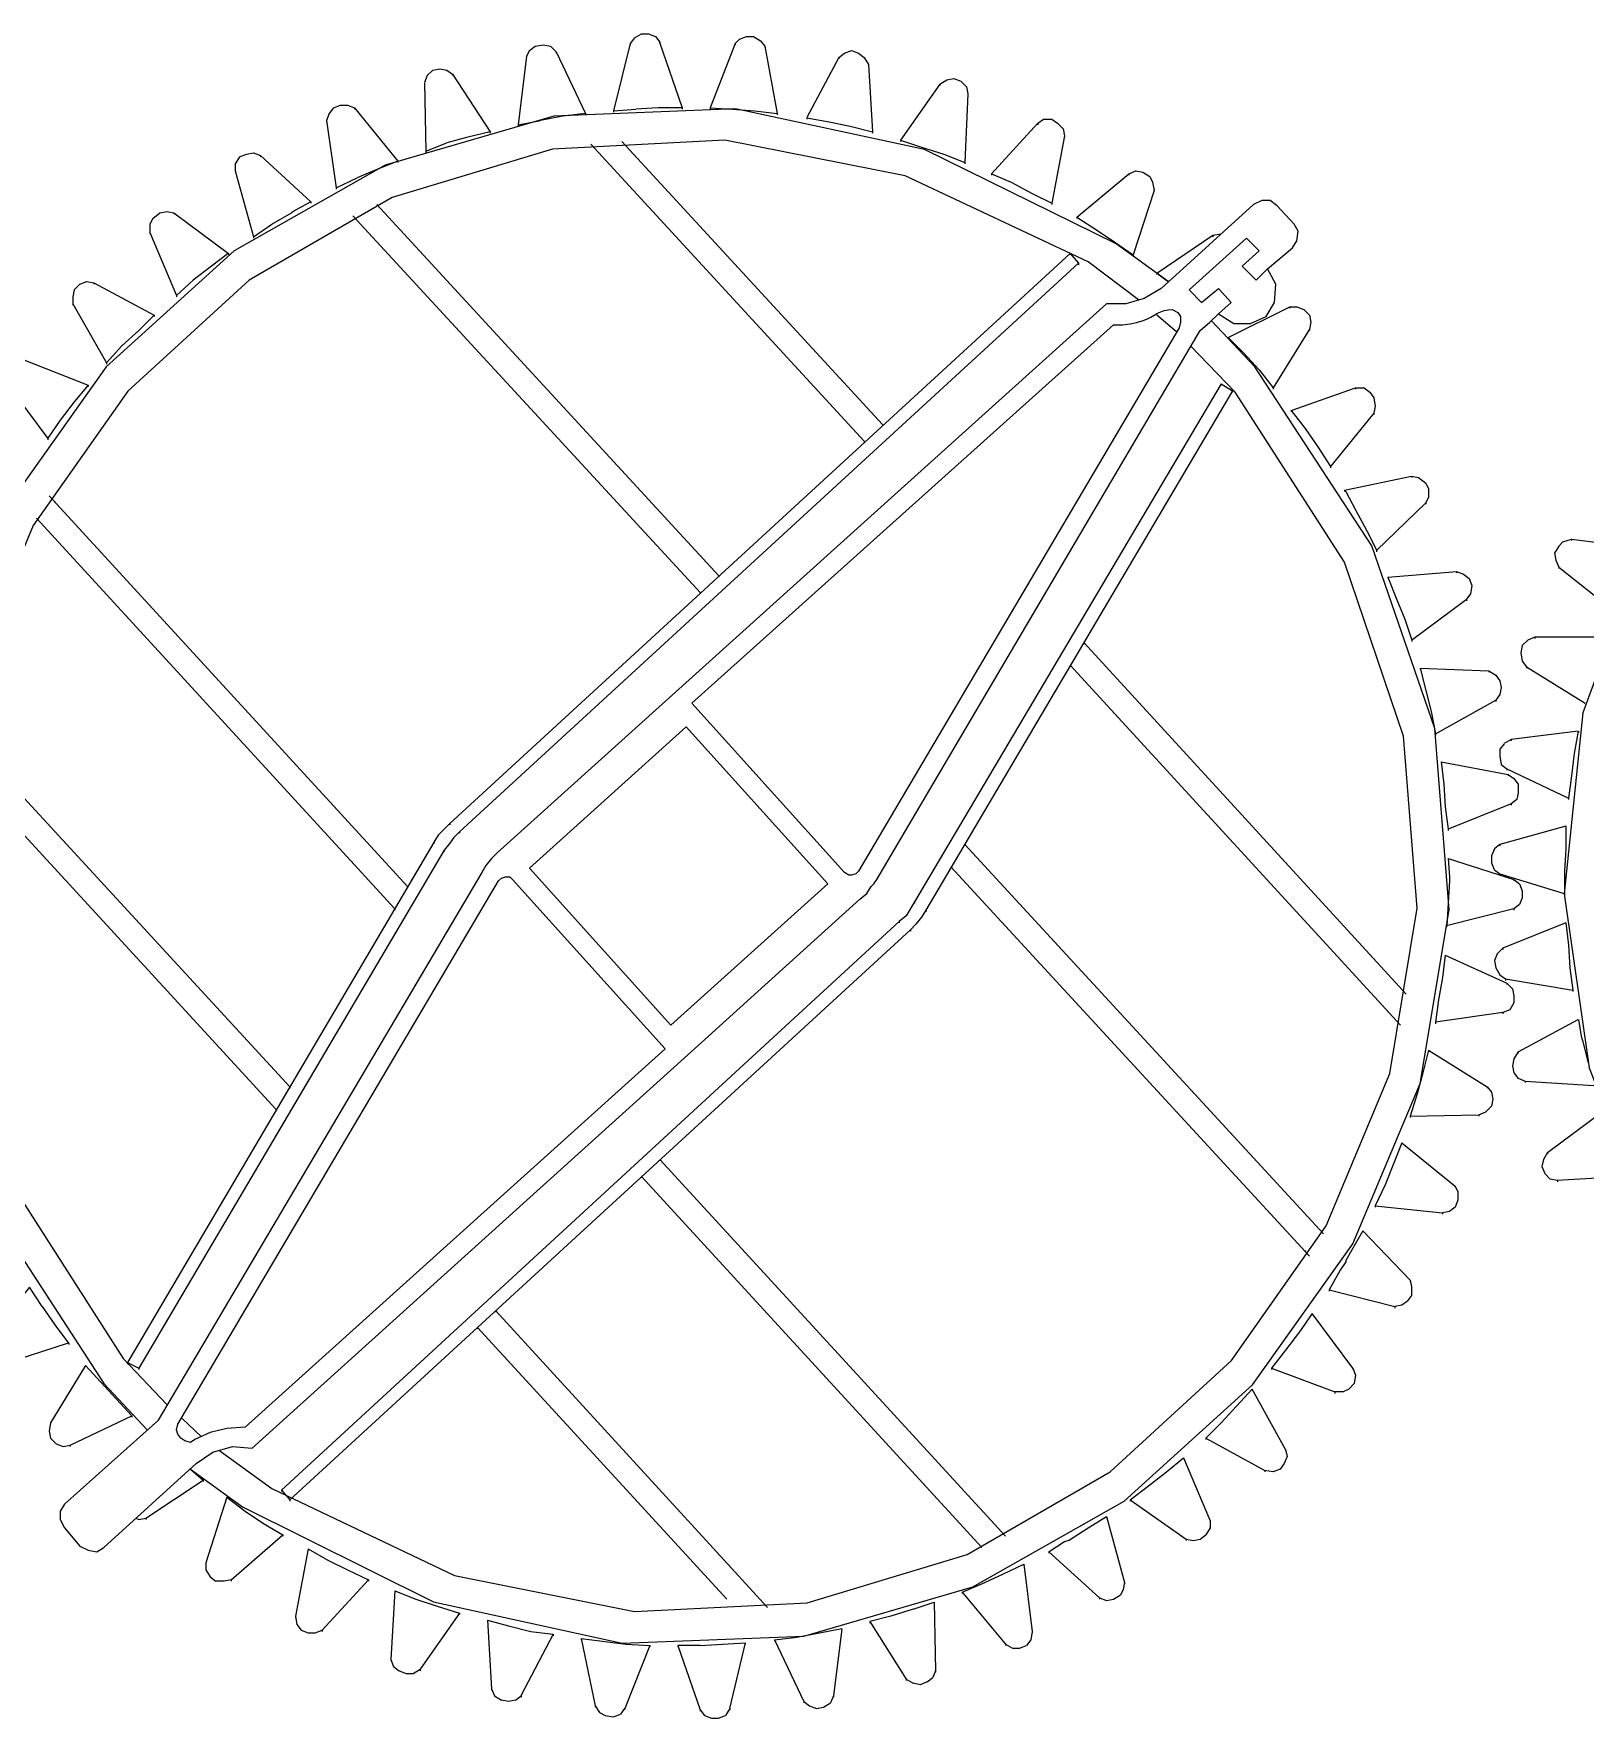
# Model space of a CAD drawing. Extents: x 0 to 248, y -13 to 117.
# Drawn here: x 111.18 to 146.09, y 34.18 to 72.09 of the extents above; entities that cross this region are included whole.
import ezdxf

# ---------------------------------------------------------------- set-up
doc = ezdxf.new("R2010")
doc.units = 0
doc.layers.add('GEOMETRY', color=7, linetype='Continuous')

msp = doc.modelspace()

# ---------------------------------------------------------------- linework, layer by layer
at = {"layer": 'GEOMETRY', "lineweight": 13}
for points in [[(124.695, 71.999), (124.853, 72.093)], [(124.853, 72.093), (125.009, 72.093), (125.167, 72.031)], [(122.331, 71.715), (122.268, 71.59)], [(122.332, 71.715), (122.458, 71.81)], [(122.458, 71.81), (122.646, 71.842), (122.804, 71.81)], [(122.803, 71.81), (122.93, 71.684)], [(122.929, 71.684), (123.59, 70.298)], [(122.931, 71.684), (122.931, 71.653)], [(124.599, 71.872), (124.221, 70.359)], [(124.695, 71.998), (124.599, 71.872)], [(124.6, 71.872), (124.6, 71.842)], [(125.167, 72.03), (125.262, 71.904)], [(125.261, 71.904), (125.766, 70.424)], [(125.262, 71.904), (125.262, 71.873)], [(126.963, 71.872), (126.398, 70.424)], [(127.057, 71.967), (126.962, 71.872)], [(126.964, 71.872), (126.964, 71.842)], [(127.058, 71.967), (127.215, 72.03), (127.372, 72.03), (127.532, 71.936)], [(127.531, 71.936), (127.625, 71.81)], [(127.625, 71.81), (127.909, 70.298)], [(127.626, 71.81), (127.626, 71.78)], [(129.422, 71.653), (129.58, 71.715), (129.737, 71.653), (129.864, 71.558)], [(120.156, 71.275), (120.314, 71.305), (120.471, 71.275), (120.597, 71.18)], [(122.267, 71.59), (122.079, 70.045)], [(122.268, 71.59), (122.268, 71.558)], [(129.296, 71.558), (128.571, 70.204)], [(129.296, 71.558), (129.422, 71.653)], [(129.296, 71.558), (129.296, 71.526)], [(129.863, 71.558), (129.958, 71.401)], [(129.958, 71.401), (130.053, 69.888)], [(129.958, 71.401), (129.958, 71.37)], [(119.966, 70.991), (119.998, 69.447)], [(120.031, 71.149), (119.967, 70.992)], [(119.967, 70.99), (119.967, 70.959)], [(120.031, 71.149), (120.156, 71.275)], [(120.597, 71.18), (121.448, 69.888)], [(120.598, 71.18), (120.598, 71.149)], [(131.565, 70.958), (130.681, 69.698)], [(131.565, 70.959), (131.721, 71.054)], [(131.565, 70.959), (131.565, 70.928)], [(131.721, 71.054), (131.879, 71.085), (132.037, 71.022)], [(132.038, 71.022), (132.164, 70.897)], [(132.164, 70.897), (132.195, 70.739), (132.132, 69.194)], [(132.195, 70.738), (132.195, 70.707)], [(136.702, 66.515), (135.536, 67.367), (131.223, 69.486), (126.967, 70.4), (122.883, 70.239), (119.084, 69.131), (115.687, 67.207), (112.804, 64.595), (110.552, 61.424), (109.044, 57.824), (108.396, 53.924), (108.721, 49.852), (110.134, 45.739), (112.751, 41.713), (113.726, 40.673)], [(117.824, 70.298), (117.761, 70.139), (117.982, 68.627)], [(117.761, 70.139), (117.761, 70.108)], [(117.919, 70.424), (117.824, 70.298)], [(117.919, 70.422), (118.077, 70.486), (118.234, 70.486), (118.392, 70.422)], [(118.391, 70.424), (119.369, 69.226)], [(118.392, 70.424), (118.392, 70.392)], [(122.079, 70.045), (122.583, 70.139)], [(123.591, 70.297), (123.086, 70.235), (122.582, 70.139)], [(123.591, 70.297), (123.591, 70.265)], [(124.221, 70.36), (124.725, 70.392)], [(124.221, 70.36), (124.221, 70.329)], [(125.766, 70.422), (125.231, 70.422), (124.725, 70.392)], [(125.767, 70.424), (125.767, 70.392)], [(126.397, 70.424), (126.397, 70.392)], [(126.397, 70.422), (126.901, 70.392)], [(126.901, 70.392), (127.405, 70.36), (127.909, 70.297)], [(127.909, 70.297), (127.909, 70.265)], [(128.571, 70.203), (128.571, 70.171)], [(128.571, 70.202), (129.076, 70.107)], [(133.771, 70.076), (133.897, 70.17), (134.085, 70.17), (134.211, 70.076)], [(121.449, 69.887), (120.944, 69.762), (120.471, 69.635)], [(121.449, 69.887), (121.449, 69.856)], [(122.079, 70.045), (122.079, 70.014)], [(129.076, 70.108), (129.548, 70.014), (130.053, 69.887)], [(130.052, 69.887), (130.052, 69.856)], [(133.771, 70.077), (132.73, 68.942)], [(133.771, 70.076), (133.771, 70.045)], [(134.212, 70.077), (134.339, 69.951), (134.37, 69.792), (134.086, 68.281)], [(134.37, 69.793), (134.37, 69.762)], [(136.04, 66.106), (134.906, 66.958), (130.786, 68.891), (126.732, 69.696), (122.849, 69.494), (119.243, 68.405), (116.023, 66.55), (113.293, 64.05), (111.161, 61.027), (109.733, 57.6), (109.116, 53.892), (109.415, 50.022), (110.738, 46.111), (113.192, 42.281), (114.169, 41.241)], [(115.807, 69.32), (115.964, 69.383)], [(115.965, 69.383), (116.123, 69.415), (116.28, 69.353)], [(119.999, 69.447), (120.472, 69.635)], [(119.999, 69.447), (119.999, 69.415)], [(123.716, 69.604), (129.863, 62.922)], [(124.411, 69.665), (130.273, 63.301)], [(130.682, 69.698), (131.155, 69.54)], [(130.683, 69.698), (130.683, 69.666)], [(131.155, 69.54), (131.66, 69.383)], [(131.66, 69.383), (132.132, 69.194)], [(115.807, 69.321), (115.712, 69.164), (115.712, 69.005), (116.122, 67.525)], [(115.713, 69.004), (115.713, 68.974)], [(116.28, 69.353), (117.414, 68.311)], [(116.28, 69.353), (116.28, 69.32)], [(119.369, 69.226), (118.896, 69.038), (118.455, 68.848)], [(119.369, 69.226), (119.369, 69.194)], [(132.132, 69.194), (132.132, 69.164)], [(135.82, 68.942), (135.976, 69.004), (136.134, 68.974), (136.292, 68.88)], [(117.982, 68.626), (118.455, 68.848)], [(117.982, 68.627), (117.982, 68.596)], [(132.73, 68.942), (133.171, 68.754)], [(132.73, 68.942), (132.73, 68.911)], [(133.172, 68.753), (133.645, 68.5), (134.086, 68.28)], [(134.653, 67.965), (135.82, 68.942)], [(135.82, 68.942), (135.82, 68.911)], [(136.292, 68.88), (136.355, 68.753), (136.387, 68.564), (135.914, 67.114)], [(117.414, 68.311), (117.068, 68.124), (116.974, 68.06)], [(117.415, 68.311), (117.415, 68.281)], [(118.896, 68.248), (126.585, 59.897)], [(139.16, 68.217), (139.003, 68.343), (138.813, 68.343), (138.624, 68.249), (136.544, 66.358), (136.166, 66.137), (135.756, 66.012), (135.315, 66.012), (121.606, 53.657), (121.48, 53.531)], [(134.086, 68.28), (134.086, 68.248)], [(136.386, 68.564), (136.386, 68.533)], [(113.853, 67.934), (113.79, 67.808), (113.79, 67.619), (114.388, 66.202)], [(113.853, 67.934), (114.01, 68.06)], [(114.01, 68.06), (114.168, 68.091), (114.326, 68.06)], [(114.327, 68.06), (115.556, 67.146)], [(114.327, 68.06), (114.327, 68.028)], [(116.533, 67.808), (116.973, 68.06)], [(118.36, 67.997), (126.175, 59.518)], [(134.653, 67.965), (135.094, 67.682)], [(134.653, 67.965), (134.653, 67.934)], [(139.505, 67.272), (139.6, 67.43), (139.632, 67.651), (139.538, 67.808), (139.16, 68.217)], [(113.791, 67.618), (113.791, 67.587)], [(116.123, 67.524), (116.533, 67.808)], [(116.123, 67.524), (116.123, 67.493)], [(135.094, 67.682), (135.503, 67.398)], [(136.45, 66.704), (137.71, 67.557)], [(137.174, 66.326), (138.465, 67.492)], [(137.71, 67.557), (137.899, 67.587)], [(137.71, 67.557), (137.71, 67.524)], [(138.466, 67.492), (138.75, 67.208)], [(115.555, 67.146), (115.176, 66.862), (114.767, 66.547)], [(115.556, 67.146), (115.556, 67.115)], [(120.536, 54.32), (134.496, 67.146)], [(134.496, 67.146), (134.684, 66.926)], [(134.497, 67.146), (134.497, 67.115)], [(135.505, 67.398), (135.914, 67.115)], [(135.914, 67.115), (135.914, 67.082)], [(138.372, 66.862), (138.75, 67.208)], [(138.939, 66.799), (139.505, 67.272)], [(120.755, 54.13), (134.684, 66.926)], [(134.684, 66.926), (134.684, 66.894)], [(138.372, 66.862), (138.687, 66.548)], [(138.686, 66.547), (138.938, 66.799)], [(138.908, 65.727), (139.097, 66.041), (139.128, 66.454), (138.938, 66.799)], [(112.215, 66.453), (112.089, 66.326), (112.058, 66.169), (112.058, 66.012), (112.814, 64.688)], [(112.215, 66.453), (112.372, 66.515), (112.531, 66.484), (113.886, 65.76)], [(112.531, 66.485), (112.531, 66.454)], [(114.388, 66.201), (114.767, 66.547)], [(136.45, 66.704), (136.702, 66.515)], [(136.45, 66.704), (136.45, 66.672)], [(137.458, 66.042), (137.837, 66.357)], [(137.837, 66.358), (138.12, 66.043)], [(112.058, 66.012), (112.058, 65.981)], [(114.389, 66.201), (114.389, 66.169)], [(137.174, 66.326), (137.458, 66.042)], [(137.837, 65.79), (138.12, 66.041)], [(113.539, 65.412), (113.886, 65.76)], [(113.886, 65.76), (113.886, 65.727)], [(114.705, 39.791), (115.871, 38.94), (120.171, 36.801), (124.421, 35.874), (128.506, 36.03), (132.308, 37.137), (135.713, 39.065), (138.604, 41.683), (140.864, 44.862), (142.379, 48.471), (143.031, 52.379), (142.706, 56.455), (141.286, 60.57), (138.656, 64.593), (137.679, 65.633)], [(125.986, 57.029), (135.472, 65.538), (135.677, 65.544), (135.85, 65.562), (135.995, 65.591), (136.118, 65.628), (136.223, 65.67), (136.313, 65.715), (136.393, 65.759), (136.468, 65.801), (136.541, 65.837), (136.618, 65.865), (136.702, 65.882), (136.797, 65.885), (136.922, 65.822)], [(136.89, 65.381), (136.45, 65.76)], [(136.922, 65.822), (136.986, 65.726), (136.986, 65.601), (136.954, 65.475)], [(137.426, 65.412), (137.646, 65.601), (137.836, 65.79), (138.183, 65.57), (138.561, 65.57), (138.907, 65.726)], [(138.056, 65.254), (139.444, 65.947)], [(139.759, 65.886), (139.884, 65.76), (139.916, 65.602), (139.884, 65.445), (139.066, 64.121)], [(139.444, 65.947), (139.6, 65.947), (139.758, 65.885)], [(139.444, 65.947), (139.444, 65.916)], [(151.261, 65.886), (150.252, 64.876), (147.547, 60.897), (146.04, 56.808), (145.62, 52.739), (146.176, 48.821), (147.597, 45.186), (149.772, 41.965), (152.59, 39.288), (155.94, 37.286), (159.711, 36.091), (163.792, 35.834), (168.072, 36.646), (172.44, 38.657), (173.606, 39.507)], [(113.538, 65.412), (113.16, 65.065)], [(136.954, 65.476), (129.737, 53.247), (129.675, 53.185)], [(129.926, 52.743), (130.02, 52.901), (130.084, 52.964), (130.146, 53.058), (137.427, 65.412)], [(138.056, 65.255), (138.404, 64.909)], [(138.056, 65.254), (138.056, 65.224)], [(139.884, 65.445), (139.884, 65.413)], [(113.16, 65.066), (112.813, 64.689)], [(115.367, 40.201), (116.533, 39.349), (120.647, 37.398), (124.697, 36.583), (128.578, 36.78), (132.182, 37.869), (135.402, 39.726), (138.132, 42.232), (140.263, 45.262), (141.691, 48.696), (142.306, 52.411), (142.003, 56.285), (140.675, 60.197), (138.215, 64.024), (137.206, 65.065)], [(138.404, 64.909), (138.75, 64.53)], [(110.797, 64.75), (110.955, 64.75), (112.404, 64.184)], [(112.813, 64.687), (112.813, 64.657)], [(138.75, 64.53), (139.065, 64.121)], [(110.512, 64.372), (110.576, 64.215), (111.491, 62.986)], [(112.404, 64.184), (112.089, 63.805)], [(112.404, 64.184), (112.404, 64.152)], [(137.9, 64.215), (130.998, 52.554)], [(137.9, 64.215), (138.151, 64.058)], [(137.9, 64.215), (137.9, 64.184)], [(139.065, 64.12), (139.065, 64.09)], [(139.474, 63.615), (140.924, 64.12), (141.114, 64.12), (141.24, 64.024)], [(140.924, 64.12), (140.924, 64.09)], [(112.089, 63.805), (111.774, 63.396)], [(138.151, 64.058), (131.25, 52.366)], [(138.151, 64.058), (138.151, 64.025)], [(141.24, 64.026), (141.335, 63.901), (141.366, 63.71)], [(141.366, 63.709), (141.334, 63.554)], [(111.773, 63.396), (111.491, 62.987)], [(139.474, 63.615), (139.788, 63.206)], [(139.475, 63.615), (139.475, 63.584)], [(141.335, 63.554), (140.357, 62.356)], [(141.335, 63.553), (141.335, 63.522)], [(111.491, 62.986), (111.491, 62.955)], [(130.273, 63.301), (130.273, 63.27)], [(139.789, 63.206), (140.074, 62.798), (140.357, 62.355)], [(129.864, 62.922), (129.864, 62.891)], [(140.358, 62.356), (140.358, 62.325)], [(140.672, 61.82), (142.184, 62.135), (142.342, 62.103), (142.5, 61.977)], [(140.672, 61.82), (140.703, 61.789), (140.924, 61.38)], [(140.672, 61.82), (140.672, 61.788)], [(142.185, 62.135), (142.185, 62.103)], [(142.5, 61.977), (142.564, 61.853), (142.564, 61.663)], [(111.522, 61.694), (119.588, 52.902)], [(111.648, 61.568), (111.648, 61.537)], [(141.397, 60.464), (142.501, 61.535)], [(142.564, 61.662), (142.5, 61.536)], [(142.501, 61.536), (142.501, 61.505)], [(111.238, 61.19), (119.305, 52.397)], [(140.924, 61.379), (141.176, 60.904), (141.398, 60.464)], [(145.589, 60.654), (145.778, 60.717), (147.291, 60.528)], [(145.778, 60.717), (145.778, 60.685)], [(141.397, 60.464), (141.397, 60.434)], [(145.495, 60.559), (145.4, 60.402)], [(145.4, 60.402), (145.431, 60.245), (145.495, 60.087)], [(145.495, 60.559), (145.589, 60.654)], [(141.65, 59.864), (143.194, 59.991), (143.351, 59.928), (143.477, 59.834)], [(143.195, 59.991), (143.195, 59.959)], [(145.495, 60.086), (146.692, 59.142)], [(145.495, 60.086), (145.495, 60.054)], [(126.586, 59.898), (126.586, 59.865)], [(141.65, 59.865), (141.838, 59.392)], [(141.65, 59.864), (141.65, 59.834)], [(143.476, 59.835), (143.539, 59.677), (143.507, 59.487)], [(126.176, 59.519), (126.176, 59.488)], [(141.839, 59.393), (142.028, 58.92), (142.185, 58.448)], [(142.184, 58.447), (143.413, 59.361)], [(143.508, 59.488), (143.414, 59.362)], [(143.415, 59.362), (143.415, 59.33)], [(142.185, 58.447), (142.185, 58.416)], [(144.801, 58.447), (144.674, 58.321), (144.644, 58.163), (144.674, 57.974)], [(146.503, 58.51), (144.959, 58.51), (144.801, 58.448)], [(144.959, 58.51), (144.959, 58.479)], [(134.812, 58.385), (134.812, 58.353)], [(134.812, 58.384), (142.058, 50.475)], [(134.496, 57.881), (141.933, 49.781)], [(134.497, 57.881), (134.497, 57.848)], [(142.374, 57.817), (142.5, 57.313)], [(142.374, 57.817), (143.919, 57.755), (144.076, 57.66)], [(142.375, 57.817), (142.375, 57.787)], [(143.919, 57.754), (143.919, 57.723)], [(144.076, 57.659), (144.171, 57.533), (144.202, 57.376)], [(144.674, 57.975), (144.768, 57.848)], [(144.768, 57.848), (146.092, 57.03)], [(144.77, 57.848), (144.77, 57.817)], [(142.5, 57.313), (142.626, 56.841)], [(144.202, 57.376), (144.171, 57.219)], [(125.986, 57.029), (129.422, 53.215)], [(142.72, 56.336), (144.075, 57.092)], [(144.171, 57.219), (144.076, 57.092)], [(144.076, 57.092), (144.076, 57.061)], [(109.472, 56.493), (116.942, 48.394)], [(122.332, 53.311), (125.861, 56.494)], [(125.861, 56.493), (129.044, 52.964)], [(142.626, 56.841), (142.721, 56.336)], [(142.72, 56.336), (142.72, 56.305)], [(144.265, 56.115), (144.17, 55.99), (144.17, 55.831)], [(145.935, 56.399), (144.422, 56.211), (144.265, 56.116)], [(144.422, 56.21), (144.422, 56.179)], [(145.935, 56.399), (145.841, 55.895)], [(145.936, 56.399), (145.936, 56.368)], [(109.346, 55.801), (116.626, 47.89)], [(144.171, 55.831), (144.202, 55.643)], [(145.841, 55.895), (145.778, 55.391)], [(142.846, 55.705), (142.91, 55.202)], [(142.847, 55.705), (144.36, 55.422)], [(142.847, 55.705), (142.847, 55.675)], [(144.202, 55.643), (144.329, 55.548)], [(144.329, 55.549), (144.329, 55.516)], [(144.329, 55.548), (145.715, 54.886)], [(144.36, 55.422), (144.486, 55.328)], [(144.36, 55.422), (144.36, 55.391)], [(145.778, 55.391), (145.715, 54.886)], [(142.911, 55.201), (142.942, 54.697)], [(144.486, 55.328), (144.581, 55.202), (144.581, 55.014)], [(144.581, 55.012), (144.549, 54.856)], [(142.942, 54.697), (143.004, 54.192)], [(144.548, 54.856), (144.422, 54.76), (143.004, 54.193)], [(144.422, 54.76), (144.422, 54.73)], [(145.715, 54.886), (145.715, 54.856)], [(120.536, 54.32), (120.283, 54.067)], [(120.536, 54.32), (120.536, 54.289)], [(145.652, 54.256), (144.171, 53.847), (144.045, 53.752)], [(145.652, 54.256), (145.652, 53.752)], [(145.653, 54.256), (145.653, 54.225)], [(120.187, 53.909), (113.287, 42.186)], [(120.536, 53.879), (120.409, 53.72), (113.539, 42.06)], [(120.283, 54.067), (120.187, 53.91)], [(120.188, 53.909), (120.188, 53.879)], [(120.63, 54.004), (120.536, 53.879)], [(120.755, 54.13), (120.629, 54.004)], [(120.755, 54.13), (120.755, 54.099)], [(132.132, 53.847), (140.199, 45.085)], [(132.132, 53.847), (132.132, 53.815)], [(143.005, 54.194), (143.005, 54.163)], [(144.171, 53.847), (144.171, 53.815)], [(121.479, 53.531), (121.353, 53.373), (121.259, 53.215), (113.979, 40.892)], [(120.409, 53.72), (120.409, 53.69)], [(143.005, 53.531), (143.037, 53.121), (143.037, 53.027)], [(143.005, 53.531), (144.486, 53.058)], [(143.005, 53.531), (143.005, 53.5)], [(143.981, 53.594), (143.981, 53.437)], [(144.045, 53.752), (143.982, 53.594)], [(145.652, 53.752), (145.621, 53.247)], [(114.484, 40.485), (114.421, 40.579), (114.388, 40.673), (114.421, 40.799), (121.637, 53.028), (121.7, 53.09)], [(121.7, 53.09), (121.795, 53.121), (121.889, 53.121), (121.953, 53.059)], [(122.332, 53.311), (125.514, 49.782)], [(129.674, 53.185), (129.579, 53.154), (129.516, 53.154), (129.421, 53.215)], [(131.817, 53.342), (139.884, 44.58)], [(131.817, 53.342), (131.817, 53.311)], [(143.981, 53.437), (144.044, 53.28)], [(144.045, 53.279), (144.171, 53.184), (145.62, 52.743)], [(144.171, 53.186), (144.171, 53.154)], [(145.621, 53.247), (145.621, 52.743)], [(119.589, 52.902), (119.589, 52.87)], [(121.953, 53.059), (125.389, 49.246)], [(125.513, 49.781), (129.043, 52.964)], [(126.049, 49.246), (129.768, 52.617), (129.926, 52.743)], [(143.037, 53.028), (143.005, 52.524)], [(144.486, 53.059), (144.612, 52.964)], [(144.486, 53.059), (144.486, 53.028)], [(144.612, 52.964), (144.674, 52.807), (144.674, 52.649), (144.612, 52.492)], [(145.621, 52.743), (145.621, 52.713)], [(119.305, 52.397), (119.305, 52.366)], [(130.998, 52.554), (130.809, 52.239)], [(130.998, 52.554), (130.998, 52.524)], [(131.25, 52.365), (131.155, 52.207)], [(131.25, 52.365), (131.25, 52.334)], [(144.612, 52.492), (144.486, 52.396), (142.972, 52.018)], [(143.005, 52.524), (142.973, 52.019)], [(144.486, 52.397), (144.486, 52.366)], [(116.753, 39.318), (130.651, 52.114)], [(130.808, 52.238), (130.651, 52.113)], [(130.651, 52.113), (130.651, 52.081)], [(131.155, 52.207), (131.029, 52.051), (130.903, 51.924)], [(142.972, 52.019), (142.972, 51.987)], [(145.652, 52.082), (144.234, 51.514), (144.108, 51.389)], [(145.652, 52.081), (145.714, 51.578), (145.747, 51.073)], [(145.653, 52.081), (145.653, 52.051)], [(116.942, 39.097), (130.903, 51.924)], [(130.903, 51.924), (130.903, 51.893)], [(142.942, 51.358), (142.879, 50.853)], [(142.942, 51.358), (144.329, 50.727)], [(142.942, 51.358), (142.942, 51.326)], [(144.108, 51.389), (144.045, 51.232)], [(144.045, 51.232), (144.076, 51.074)], [(144.234, 51.514), (144.234, 51.483)], [(142.879, 50.853), (142.785, 50.348)], [(144.076, 51.073), (144.171, 50.915)], [(144.171, 50.916), (144.297, 50.82), (145.809, 50.568)], [(144.297, 50.821), (144.297, 50.789)], [(145.747, 51.073), (145.809, 50.568)], [(144.329, 50.727), (144.454, 50.6), (144.486, 50.443), (144.486, 50.287)], [(144.329, 50.727), (144.329, 50.696)], [(145.808, 50.57), (145.808, 50.538)], [(144.391, 50.127), (144.234, 50.065), (142.72, 49.844)], [(142.785, 50.348), (142.721, 49.844)], [(144.234, 50.066), (144.234, 50.034)], [(144.486, 50.286), (144.391, 50.127)], [(142.72, 49.844), (142.72, 49.813)], [(144.581, 49.182), (145.935, 49.908)], [(145.936, 49.907), (145.998, 49.529), (146.03, 49.435), (146.156, 48.93)], [(145.936, 49.907), (145.936, 49.876)], [(112.215, 38.058), (112.404, 37.963), (112.593, 37.931), (112.751, 38.027), (114.83, 39.916), (115.209, 40.169), (115.651, 40.296), (116.091, 40.264), (126.049, 49.246)], [(125.388, 49.246), (115.933, 40.736), (115.524, 40.705), (115.146, 40.611)], [(142.564, 49.214), (142.437, 48.71)], [(142.564, 49.214), (143.886, 48.395)], [(142.564, 49.214), (142.564, 49.183)], [(144.581, 49.182), (144.486, 49.025), (144.454, 48.868)], [(144.581, 49.183), (144.581, 49.151)], [(142.437, 48.71), (142.312, 48.236)], [(144.454, 48.867), (144.486, 48.709)], [(144.486, 48.709), (144.581, 48.583)], [(144.581, 48.584), (144.739, 48.52), (146.283, 48.425)], [(116.942, 48.395), (116.942, 48.364)], [(142.312, 48.237), (142.154, 47.733)], [(143.886, 48.395), (143.981, 48.27), (144.013, 48.112)], [(143.886, 48.395), (143.886, 48.364)], [(144.739, 48.52), (144.739, 48.491)], [(116.627, 47.89), (116.627, 47.859)], [(143.698, 47.763), (143.856, 47.828)], [(144.013, 48.112), (143.981, 47.954), (143.856, 47.827)], [(145.242, 46.913), (146.471, 47.828)], [(142.154, 47.733), (143.698, 47.763)], [(142.154, 47.733), (142.154, 47.702)], [(143.698, 47.763), (143.698, 47.733)], [(141.964, 47.133), (141.777, 46.66)], [(141.964, 47.133), (143.163, 46.156)], [(141.964, 47.133), (141.964, 47.102)], [(125.262, 46.756), (133.045, 38.278)], [(125.262, 46.756), (125.262, 46.724)], [(141.776, 46.66), (141.586, 46.187)], [(145.148, 46.756), (145.117, 46.597)], [(145.242, 46.913), (145.148, 46.756)], [(145.242, 46.913), (145.242, 46.882)], [(124.851, 46.377), (132.509, 38.026)], [(124.851, 46.377), (124.851, 46.347)], [(145.117, 46.597), (145.179, 46.441)], [(145.178, 46.441), (145.305, 46.315)], [(147.007, 46.377), (145.462, 46.283), (145.305, 46.315)], [(145.463, 46.283), (145.463, 46.251)], [(141.586, 46.188), (141.366, 45.715)], [(143.163, 46.156), (143.225, 46.03), (143.225, 45.841), (143.163, 45.684)], [(143.163, 46.156), (143.163, 46.125)], [(141.366, 45.715), (142.879, 45.558)], [(141.366, 45.715), (141.366, 45.685)], [(143.163, 45.685), (143.037, 45.59), (142.879, 45.558)], [(142.879, 45.558), (142.879, 45.526)], [(142.154, 44.045), (141.082, 45.149), (140.83, 44.706)], [(141.082, 45.149), (141.082, 45.118)], [(139.79, 44.707), (139.79, 44.676)], [(140.705, 44.455), (140.578, 44.266)], [(140.83, 44.706), (140.705, 44.485)], [(140.705, 44.486), (140.705, 44.456)], [(140.578, 44.266), (140.327, 43.825)], [(142.154, 44.045), (142.184, 43.888)], [(142.154, 44.045), (142.154, 44.014)], [(111.364, 43.446), (111.08, 43.887), (110.102, 42.689)], [(140.327, 43.824), (141.807, 43.446)], [(140.327, 43.824), (140.327, 43.793)], [(142.184, 43.888), (142.184, 43.699), (142.09, 43.573)], [(111.364, 43.446), (111.647, 43.036)], [(121.575, 43.353), (127.687, 36.671)], [(121.575, 43.353), (121.575, 43.321)], [(140.862, 42.06), (139.948, 43.289), (139.664, 42.879)], [(139.948, 43.289), (139.948, 43.257)], [(141.807, 43.447), (141.807, 43.414)], [(142.091, 43.572), (141.964, 43.477), (141.808, 43.446)], [(111.647, 43.036), (111.962, 42.627)], [(121.165, 42.974), (126.775, 36.86)], [(121.165, 42.974), (121.165, 42.943)], [(139.664, 42.879), (139.349, 42.469)], [(110.481, 42.154), (111.962, 42.628)], [(111.963, 42.627), (111.963, 42.596)], [(139.348, 42.469), (139.034, 42.06)], [(112.687, 41.744), (112.34, 42.122), (111.552, 40.831)], [(112.341, 42.122), (112.341, 42.092)], [(113.287, 42.187), (113.539, 42.06)], [(113.287, 42.187), (113.287, 42.154)], [(112.687, 41.744), (113.034, 41.367)], [(113.539, 42.06), (113.539, 42.029)], [(139.034, 42.06), (140.453, 41.525)], [(139.034, 42.06), (139.034, 42.029)], [(140.892, 41.713), (140.767, 41.587)], [(140.862, 42.06), (140.924, 41.903), (140.892, 41.713)], [(140.862, 42.06), (140.862, 42.029)], [(113.034, 41.367), (113.381, 40.988)], [(139.348, 40.232), (138.592, 41.587), (138.245, 41.208)], [(138.592, 41.587), (138.592, 41.557)], [(140.767, 41.587), (140.641, 41.525), (140.453, 41.525)], [(140.453, 41.525), (140.453, 41.493)], [(111.994, 40.326), (113.381, 40.988)], [(113.38, 40.988), (113.38, 40.956)], [(138.246, 41.207), (137.899, 40.831)], [(111.552, 40.831), (111.522, 40.642), (111.552, 40.484), (111.678, 40.357)], [(111.552, 40.832), (111.552, 40.799)], [(111.869, 39.003), (113.98, 40.893)], [(115.146, 40.612), (114.798, 40.453), (114.705, 40.391), (114.579, 40.422), (114.483, 40.485)], [(114.515, 40.926), (114.955, 40.516)], [(137.9, 40.831), (137.552, 40.484), (138.877, 39.759)], [(111.678, 40.358), (111.836, 40.296), (111.993, 40.327)], [(111.994, 40.326), (111.994, 40.296)], [(137.552, 40.485), (137.552, 40.453)], [(139.348, 40.232), (139.38, 40.075), (139.318, 39.916)], [(139.348, 40.232), (139.348, 40.202)], [(136.67, 39.729), (137.049, 40.042)], [(137.048, 40.042), (137.048, 40.012)], [(137.048, 40.041), (137.647, 38.624)], [(139.318, 39.915), (139.222, 39.79)], [(113.697, 38.688), (114.989, 39.54)], [(114.705, 39.791), (114.989, 39.539)], [(114.989, 39.539), (114.989, 39.507)], [(136.26, 39.412), (136.669, 39.728)], [(139.222, 39.791), (139.065, 39.729), (138.876, 39.759)], [(138.877, 39.76), (138.877, 39.729)], [(115.524, 39.16), (115.05, 37.68)], [(115.524, 39.16), (115.933, 38.846)], [(115.524, 39.16), (115.524, 39.13)], [(116.753, 39.318), (116.942, 39.097)], [(116.753, 39.318), (116.753, 39.287)], [(116.942, 39.097), (116.942, 39.067)], [(135.85, 39.097), (136.26, 39.412)], [(135.85, 39.097), (137.112, 38.215)], [(135.851, 39.097), (135.851, 39.067)], [(111.869, 39.003), (111.774, 38.846), (111.774, 38.656), (111.869, 38.468), (112.215, 38.058)], [(113.476, 38.688), (113.538, 38.657), (113.697, 38.688)], [(113.697, 38.688), (113.697, 38.657)], [(115.933, 38.846), (116.343, 38.562)], [(134.906, 38.468), (135.315, 38.719)], [(135.315, 38.72), (135.315, 38.688)], [(135.315, 38.719), (135.725, 37.239)], [(115.619, 37.301), (116.785, 38.31)], [(116.343, 38.562), (116.784, 38.31)], [(116.785, 38.31), (116.785, 38.279)], [(134.464, 38.184), (134.906, 38.468)], [(137.426, 38.215), (137.552, 38.31)], [(137.647, 38.624), (137.647, 38.468), (137.552, 38.31)], [(137.648, 38.625), (137.648, 38.594)], [(117.351, 37.994), (117.068, 36.481)], [(117.352, 37.994), (117.792, 37.742)], [(117.352, 37.994), (117.352, 37.963)], [(134.023, 37.932), (134.023, 37.901)], [(134.023, 37.931), (135.158, 36.892)], [(134.464, 38.184), (134.37, 38.153), (134.024, 37.931)], [(137.112, 38.215), (137.269, 38.184), (137.426, 38.215)], [(137.112, 38.215), (137.112, 38.184)], [(115.051, 37.68), (115.051, 37.522)], [(115.051, 37.68), (115.051, 37.648)], [(117.793, 37.742), (118.234, 37.521)], [(132.983, 37.428), (133.456, 37.648)], [(133.456, 37.648), (133.644, 36.135)], [(133.456, 37.648), (133.456, 37.616)], [(115.051, 37.522), (115.146, 37.365)], [(115.146, 37.364), (115.272, 37.269)], [(115.619, 37.301), (115.461, 37.27), (115.272, 37.27)], [(115.619, 37.301), (115.619, 37.27)], [(118.707, 37.301), (117.667, 36.165)], [(118.234, 37.522), (118.707, 37.301)], [(118.707, 37.301), (118.707, 37.27)], [(132.069, 37.019), (132.509, 37.206)], [(132.509, 37.206), (132.983, 37.428)], [(135.725, 37.238), (135.694, 37.08), (135.63, 36.955)], [(135.726, 37.238), (135.726, 37.206)], [(119.305, 37.049), (119.21, 35.504)], [(119.305, 37.049), (119.778, 36.86)], [(119.305, 37.049), (119.305, 37.019)], [(119.778, 36.86), (120.251, 36.704)], [(130.966, 36.64), (131.44, 36.798)], [(131.439, 36.798), (131.439, 36.765)], [(131.439, 36.797), (131.47, 35.253)], [(132.069, 37.019), (133.046, 35.852)], [(132.069, 37.019), (132.069, 36.986)], [(135.158, 36.892), (135.315, 36.83)], [(135.158, 36.892), (135.158, 36.86)], [(135.315, 36.829), (135.472, 36.859)], [(135.472, 36.86), (135.63, 36.956)], [(117.068, 36.482), (117.099, 36.292)], [(117.068, 36.482), (117.068, 36.451)], [(120.755, 36.545), (119.872, 35.284)], [(120.251, 36.703), (120.756, 36.545)], [(120.755, 36.545), (120.755, 36.514)], [(130.966, 36.64), (130.462, 36.482), (129.99, 36.356)], [(117.099, 36.291), (117.194, 36.165)], [(117.194, 36.165), (117.351, 36.103)], [(117.351, 36.104), (117.508, 36.104)], [(117.509, 36.104), (117.667, 36.166)], [(117.667, 36.166), (117.667, 36.135)], [(121.385, 36.387), (121.48, 34.843)], [(121.385, 36.387), (121.859, 36.262), (122.363, 36.135)], [(121.385, 36.387), (121.385, 36.356)], [(122.867, 36.072), (122.141, 34.686)], [(122.363, 36.135), (122.867, 36.073)], [(122.867, 36.072), (122.867, 36.04)], [(128.35, 36.009), (128.855, 36.104)], [(128.855, 36.104), (129.359, 36.199)], [(129.359, 36.198), (129.17, 34.685)], [(129.359, 36.198), (129.359, 36.165)], [(129.989, 36.356), (130.808, 35.064)], [(129.99, 36.356), (129.99, 36.325)], [(133.644, 36.135), (133.614, 35.947)], [(133.645, 36.135), (133.645, 36.104)], [(123.497, 35.979), (123.811, 34.465)], [(123.497, 35.979), (124.506, 35.852)], [(123.497, 35.979), (123.497, 35.947)], [(125.041, 35.82), (124.475, 34.402)], [(124.505, 35.852), (125.04, 35.82)], [(125.041, 35.82), (125.041, 35.79)], [(125.672, 35.82), (126.176, 34.371)], [(126.176, 35.82), (125.672, 35.82)], [(125.672, 35.82), (125.672, 35.79)], [(126.176, 35.82), (126.68, 35.852)], [(126.679, 35.852), (127.183, 35.883)], [(127.183, 35.883), (126.837, 34.402)], [(127.183, 35.883), (127.183, 35.852)], [(127.846, 35.946), (128.35, 36.008)], [(127.846, 35.946), (128.508, 34.558)], [(127.846, 35.946), (127.846, 35.914)], [(133.046, 35.852), (133.204, 35.758)], [(133.046, 35.852), (133.046, 35.82)], [(133.204, 35.758), (133.362, 35.758)], [(133.362, 35.758), (133.519, 35.82)], [(133.614, 35.946), (133.518, 35.819)], [(119.211, 35.504), (119.275, 35.348), (119.4, 35.253)], [(119.211, 35.504), (119.211, 35.474)], [(119.716, 35.19), (119.873, 35.285)], [(119.873, 35.284), (119.873, 35.253)], [(119.4, 35.253), (119.557, 35.19), (119.715, 35.19)], [(130.808, 35.064), (130.965, 34.969)], [(130.809, 35.064), (130.809, 35.033)], [(131.281, 35.002), (131.123, 34.937), (130.966, 34.969)], [(131.281, 35.002), (131.408, 35.096)], [(131.47, 35.253), (131.408, 35.096)], [(131.47, 35.253), (131.47, 35.223)], [(121.48, 34.843), (121.543, 34.686)], [(121.48, 34.843), (121.48, 34.812)], [(121.544, 34.686), (121.7, 34.591)], [(122.015, 34.591), (121.859, 34.559), (121.7, 34.591)], [(122.015, 34.591), (122.142, 34.686)], [(122.142, 34.686), (122.142, 34.654)], [(128.509, 34.559), (128.634, 34.465)], [(128.509, 34.559), (128.509, 34.528)], [(128.95, 34.434), (129.107, 34.528)], [(129.17, 34.686), (129.108, 34.528)], [(129.17, 34.686), (129.17, 34.654)], [(123.812, 34.465), (123.812, 34.434)], [(123.812, 34.464), (123.907, 34.308)], [(123.907, 34.308), (124.033, 34.245)], [(124.033, 34.244), (124.221, 34.213)], [(124.221, 34.213), (124.379, 34.275)], [(124.474, 34.402), (124.379, 34.276)], [(124.474, 34.402), (124.474, 34.371)], [(126.176, 34.37), (126.272, 34.244)], [(126.176, 34.37), (126.176, 34.338)], [(126.271, 34.244), (126.427, 34.181)], [(126.427, 34.181), (126.585, 34.181)], [(126.586, 34.181), (126.744, 34.244)], [(126.838, 34.402), (126.744, 34.245)], [(126.838, 34.402), (126.838, 34.371)], [(128.634, 34.465), (128.792, 34.402), (128.95, 34.434)]]:
    msp.add_lwpolyline(points, dxfattribs=at)

doc.saveas('drawing.dxf')
